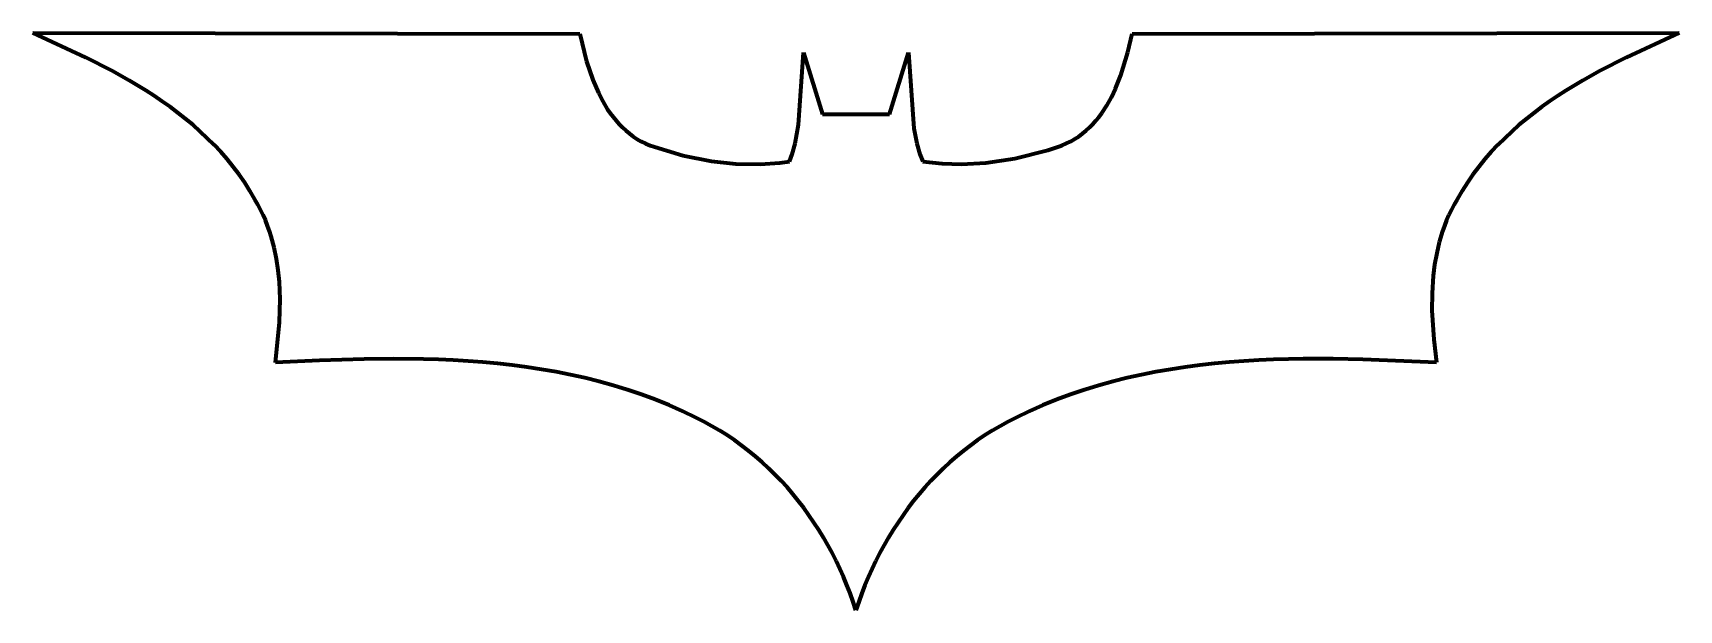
# Model space of a CAD drawing. Header units: millimetres. Extents: x 0.04 to 2.85, y 0.05 to 1.04.
import ezdxf

# ---------------------------------------------------------------- set-up
doc = ezdxf.new("R2010")
doc.units = ezdxf.units.MM
doc.layers.add('color#1f1a17ff', color=7, linetype='CONTINUOUS', lineweight=100)

msp = doc.modelspace()

# ---------------------------------------------------------------- linework, layer by layer
at = {"layer": 'color#1f1a17ff'}
for p, q in [((0.0407, 1.0366), (0.9734, 1.0348)), ((0.1309, 0.9949), (0.0407, 1.0366)), ((0.9734, 1.0348), (0.9849, 0.9879)), ((1.9082, 1.0036), (1.9155, 1.0348)), ((1.9155, 1.0348), (2.8482, 1.0366)), ((2.8482, 1.0366), (2.758, 0.9949)), ((0.1756, 0.972), (0.1309, 0.9949)), ((0.9849, 0.9879), (0.9954, 0.9568)), ((1.3465, 0.8799), (1.3548, 1.003)), ((1.3548, 1.003), (1.3873, 0.898)), ((1.5016, 0.8979), (1.5341, 1.0031)), ((1.5341, 1.0031), (1.5432, 0.8735)), ((1.8963, 0.9645), (1.9082, 1.0036)), ((2.758, 0.9949), (2.7133, 0.972)), ((0.2048, 0.9556), (0.1756, 0.972)), ((0.2334, 0.9383), (0.2048, 0.9556)), ((0.9954, 0.9568), (1.005, 0.9343)), ((1.8872, 0.9417), (1.8963, 0.9645)), ((2.6841, 0.9556), (2.6555, 0.9383)), ((2.7133, 0.972), (2.6841, 0.9556)), ((0.2474, 0.9292), (0.2334, 0.9383)), ((0.2612, 0.9199), (0.2474, 0.9292)), ((1.005, 0.9343), (1.0125, 0.92)), ((1.8723, 0.9129), (1.8802, 0.927)), ((1.8802, 0.927), (1.8872, 0.9417)), ((2.6415, 0.9293), (2.6277, 0.92)), ((2.6555, 0.9383), (2.6415, 0.9293)), ((0.2747, 0.9103), (0.2612, 0.9199)), ((0.288, 0.9004), (0.2747, 0.9103)), ((0.301, 0.8901), (0.288, 0.9004)), ((1.0125, 0.92), (1.0208, 0.9062)), ((1.0208, 0.9062), (1.0254, 0.8996)), ((1.0254, 0.8996), (1.0301, 0.8933)), ((1.8587, 0.8932), (1.8635, 0.8996)), ((1.8635, 0.8996), (1.8723, 0.9129)), ((2.6009, 0.9004), (2.5879, 0.8902)), ((2.6142, 0.9103), (2.6009, 0.9004)), ((2.6277, 0.92), (2.6142, 0.9103)), ((0.3137, 0.8796), (0.301, 0.8901)), ((0.3261, 0.8686), (0.3137, 0.8796)), ((1.0301, 0.8933), (1.0352, 0.8871)), ((1.0352, 0.8871), (1.0405, 0.8812)), ((1.0405, 0.8812), (1.046, 0.8755)), ((1.046, 0.8755), (1.0519, 0.8701)), ((1.3409, 0.8482), (1.3465, 0.8799)), ((1.3873, 0.898), (1.5016, 0.8979)), ((1.5432, 0.8735), (1.5481, 0.8482)), ((1.837, 0.8701), (1.8428, 0.8755)), ((1.8428, 0.8755), (1.8484, 0.8811)), ((1.8484, 0.8811), (1.8537, 0.887)), ((1.8537, 0.887), (1.8587, 0.8932)), ((2.5752, 0.8796), (2.5628, 0.8687)), ((2.5879, 0.8902), (2.5752, 0.8796)), ((0.3381, 0.8573), (0.3261, 0.8686)), ((0.3498, 0.8457), (0.3381, 0.8573)), ((0.361, 0.8337), (0.3498, 0.8457)), ((1.0519, 0.8701), (1.058, 0.865)), ((1.058, 0.865), (1.0645, 0.8602)), ((1.0645, 0.8602), (1.0712, 0.8557)), ((1.0712, 0.8557), (1.0783, 0.8516)), ((1.0783, 0.8516), (1.0857, 0.8478)), ((1.0857, 0.8478), (1.0935, 0.8444)), ((1.0935, 0.8444), (1.1491, 0.8275)), ((1.3354, 0.8296), (1.3409, 0.8482)), ((1.5481, 0.8482), (1.5535, 0.8296)), ((1.7718, 0.8366), (1.7953, 0.8444)), ((1.7953, 0.8444), (1.8031, 0.8478)), ((1.8031, 0.8478), (1.8105, 0.8516)), ((1.8105, 0.8516), (1.8176, 0.8558)), ((1.8176, 0.8558), (1.8244, 0.8602)), ((1.8244, 0.8602), (1.8308, 0.865)), ((1.8308, 0.865), (1.837, 0.8701)), ((2.5392, 0.8457), (2.5279, 0.8337)), ((2.5508, 0.8574), (2.5392, 0.8457)), ((2.5628, 0.8687), (2.5508, 0.8574)), ((0.3719, 0.8212), (0.361, 0.8337)), ((0.3823, 0.8084), (0.3719, 0.8212)), ((1.1491, 0.8275), (1.1982, 0.8179)), ((1.1982, 0.8179), (1.2396, 0.8135)), ((1.2812, 0.8129), (1.3143, 0.8152)), ((1.3143, 0.8152), (1.3308, 0.8174)), ((1.3308, 0.8174), (1.3354, 0.8296)), ((1.5535, 0.8296), (1.5583, 0.8175)), ((1.5583, 0.8175), (1.5912, 0.8137)), ((1.6244, 0.8127), (1.6659, 0.8149)), ((1.6659, 0.8149), (1.7154, 0.8223)), ((1.7154, 0.8223), (1.7718, 0.8366)), ((2.517, 0.8213), (2.5066, 0.8084)), ((2.5279, 0.8337), (2.517, 0.8213)), ((0.3923, 0.7951), (0.3823, 0.8084)), ((0.4019, 0.7814), (0.3923, 0.7951)), ((1.2396, 0.8135), (1.2812, 0.8129)), ((1.5912, 0.8137), (1.6244, 0.8127)), ((2.4966, 0.7951), (2.4871, 0.7814)), ((2.5066, 0.8084), (2.4966, 0.7951)), ((0.4109, 0.7672), (0.4019, 0.7814)), ((0.4194, 0.7525), (0.4109, 0.7672)), ((2.4781, 0.7672), (2.4695, 0.7526)), ((2.4871, 0.7814), (2.4781, 0.7672)), ((0.4244, 0.7438), (0.4194, 0.7525)), ((0.429, 0.735), (0.4244, 0.7438)), ((0.4333, 0.726), (0.429, 0.735)), ((2.46, 0.735), (2.4557, 0.7261)), ((2.4646, 0.7439), (2.46, 0.735)), ((2.4695, 0.7526), (2.4646, 0.7439)), ((0.4372, 0.717), (0.4333, 0.726)), ((0.4408, 0.7078), (0.4372, 0.717)), ((0.4441, 0.6986), (0.4408, 0.7078)), ((2.4482, 0.7078), (2.4449, 0.6986)), ((2.4518, 0.717), (2.4482, 0.7078)), ((2.4557, 0.7261), (2.4518, 0.717)), ((0.4471, 0.6893), (0.4441, 0.6986)), ((0.4522, 0.6704), (0.4471, 0.6893)), ((2.4393, 0.6799), (2.4348, 0.6608)), ((2.4449, 0.6986), (2.4393, 0.6799)), ((0.4561, 0.6512), (0.4522, 0.6704)), ((0.459, 0.6318), (0.4561, 0.6512)), ((2.4348, 0.6608), (2.4313, 0.6415)), ((0.461, 0.6123), (0.459, 0.6318)), ((2.4289, 0.6221), (2.4269, 0.5926)), ((2.4313, 0.6415), (2.4289, 0.6221)), ((0.4623, 0.5827), (0.461, 0.6123)), ((2.4269, 0.5926), (2.4267, 0.563)), ((0.4614, 0.5432), (0.4623, 0.5827)), ((2.4267, 0.563), (2.4297, 0.5136)), ((0.4546, 0.4746), (0.4614, 0.5432)), ((2.4297, 0.5136), (2.4343, 0.4746)), ((0.5297, 0.4782), (0.4546, 0.4746)), ((0.6055, 0.4805), (0.5297, 0.4782)), ((0.6562, 0.481), (0.6055, 0.4805)), ((0.7069, 0.4804), (0.6562, 0.481)), ((0.7322, 0.4796), (0.7069, 0.4804)), ((0.7576, 0.4784), (0.7322, 0.4796)), ((0.7828, 0.4769), (0.7576, 0.4784)), ((2.1313, 0.4784), (2.1061, 0.4769)), ((2.1566, 0.4796), (2.1313, 0.4784)), ((2.182, 0.4804), (2.1566, 0.4796)), ((2.2073, 0.4808), (2.182, 0.4804)), ((2.2581, 0.4809), (2.2073, 0.4808)), ((2.3087, 0.4799), (2.2581, 0.4809)), ((2.4343, 0.4746), (2.3087, 0.4799)), ((0.8081, 0.475), (0.7828, 0.4769)), ((0.8332, 0.4727), (0.8081, 0.475)), ((0.8583, 0.4699), (0.8332, 0.4727)), ((0.8833, 0.4666), (0.8583, 0.4699)), ((0.9082, 0.4628), (0.8833, 0.4666)), ((0.9329, 0.4585), (0.9082, 0.4628)), ((0.9576, 0.4536), (0.9329, 0.4585)), ((0.9821, 0.4482), (0.9576, 0.4536)), ((1.9313, 0.4536), (1.9068, 0.4482)), ((1.9559, 0.4585), (1.9313, 0.4536)), ((1.9807, 0.4628), (1.9559, 0.4585)), ((2.0056, 0.4666), (1.9807, 0.4628)), ((2.0306, 0.4699), (2.0056, 0.4666)), ((2.0557, 0.4727), (2.0306, 0.4699)), ((2.0808, 0.475), (2.0557, 0.4727)), ((2.1061, 0.4769), (2.0808, 0.475)), ((1.0065, 0.4421), (0.9821, 0.4482)), ((1.0307, 0.4354), (1.0065, 0.4421)), ((1.0547, 0.428), (1.0307, 0.4354)), ((1.0785, 0.42), (1.0547, 0.428)), ((1.8342, 0.428), (1.8104, 0.42)), ((1.8582, 0.4354), (1.8342, 0.428)), ((1.8824, 0.4421), (1.8582, 0.4354)), ((1.9068, 0.4482), (1.8824, 0.4421)), ((1.1022, 0.4112), (1.0785, 0.42)), ((1.1256, 0.4017), (1.1022, 0.4112)), ((1.1488, 0.3914), (1.1256, 0.4017)), ((1.7633, 0.4017), (1.7401, 0.3914)), ((1.7867, 0.4112), (1.7633, 0.4017)), ((1.8104, 0.42), (1.7867, 0.4112)), ((1.1718, 0.3804), (1.1488, 0.3914)), ((1.1854, 0.3735), (1.1718, 0.3804)), ((1.1988, 0.3662), (1.1854, 0.3735)), ((1.2118, 0.3585), (1.1988, 0.3662)), ((1.6902, 0.3662), (1.6771, 0.3585)), ((1.7035, 0.3735), (1.6902, 0.3662)), ((1.7171, 0.3804), (1.7035, 0.3735)), ((1.7401, 0.3914), (1.7171, 0.3804)), ((1.2246, 0.3504), (1.2118, 0.3585)), ((1.2371, 0.3419), (1.2246, 0.3504)), ((1.2494, 0.3331), (1.2371, 0.3419)), ((1.6518, 0.3419), (1.6396, 0.333)), ((1.6643, 0.3504), (1.6518, 0.3419)), ((1.6771, 0.3585), (1.6643, 0.3504)), ((1.2613, 0.3239), (1.2494, 0.3331)), ((1.273, 0.3143), (1.2613, 0.3239)), ((1.2843, 0.3044), (1.273, 0.3143)), ((1.616, 0.3143), (1.6046, 0.3044)), ((1.6276, 0.3238), (1.616, 0.3143)), ((1.6396, 0.333), (1.6276, 0.3238)), ((1.2954, 0.2942), (1.2843, 0.3044)), ((1.3062, 0.2836), (1.2954, 0.2942)), ((1.3166, 0.2728), (1.3062, 0.2836)), ((1.5828, 0.2836), (1.5723, 0.2728)), ((1.5935, 0.2941), (1.5828, 0.2836)), ((1.6046, 0.3044), (1.5935, 0.2941)), ((1.3268, 0.2617), (1.3166, 0.2728)), ((1.3366, 0.2502), (1.3268, 0.2617)), ((1.5621, 0.2616), (1.5523, 0.2502)), ((1.5723, 0.2728), (1.5621, 0.2616)), ((1.3461, 0.2385), (1.3366, 0.2502)), ((1.3553, 0.2266), (1.3461, 0.2385)), ((1.3642, 0.2144), (1.3553, 0.2266)), ((1.5336, 0.2266), (1.5247, 0.2143)), ((1.5428, 0.2385), (1.5336, 0.2266)), ((1.5523, 0.2502), (1.5428, 0.2385)), ((1.3728, 0.2019), (1.3642, 0.2144)), ((1.381, 0.1892), (1.3728, 0.2019)), ((1.5161, 0.2019), (1.5079, 0.1892)), ((1.5247, 0.2143), (1.5161, 0.2019)), ((1.3889, 0.1763), (1.381, 0.1892)), ((1.3965, 0.1632), (1.3889, 0.1763)), ((1.5, 0.1763), (1.4924, 0.1632)), ((1.5079, 0.1892), (1.5, 0.1763)), ((1.4037, 0.1499), (1.3965, 0.1632)), ((1.4106, 0.1364), (1.4037, 0.1499)), ((1.4852, 0.1499), (1.4783, 0.1365)), ((1.4924, 0.1632), (1.4852, 0.1499)), ((1.4171, 0.1228), (1.4106, 0.1364)), ((1.4233, 0.109), (1.4171, 0.1228)), ((1.4718, 0.1228), (1.4656, 0.109)), ((1.4783, 0.1365), (1.4718, 0.1228)), ((1.4291, 0.095), (1.4233, 0.109)), ((1.4346, 0.0809), (1.4291, 0.095)), ((1.4598, 0.095), (1.4543, 0.0809)), ((1.4656, 0.109), (1.4598, 0.095)), ((1.4397, 0.0666), (1.4346, 0.0809)), ((1.4444, 0.0523), (1.4397, 0.0666)), ((1.4492, 0.0666), (1.4444, 0.0523)), ((1.4543, 0.0809), (1.4492, 0.0666))]:
    msp.add_line(p, q, dxfattribs=at)

doc.saveas('drawing.dxf')
